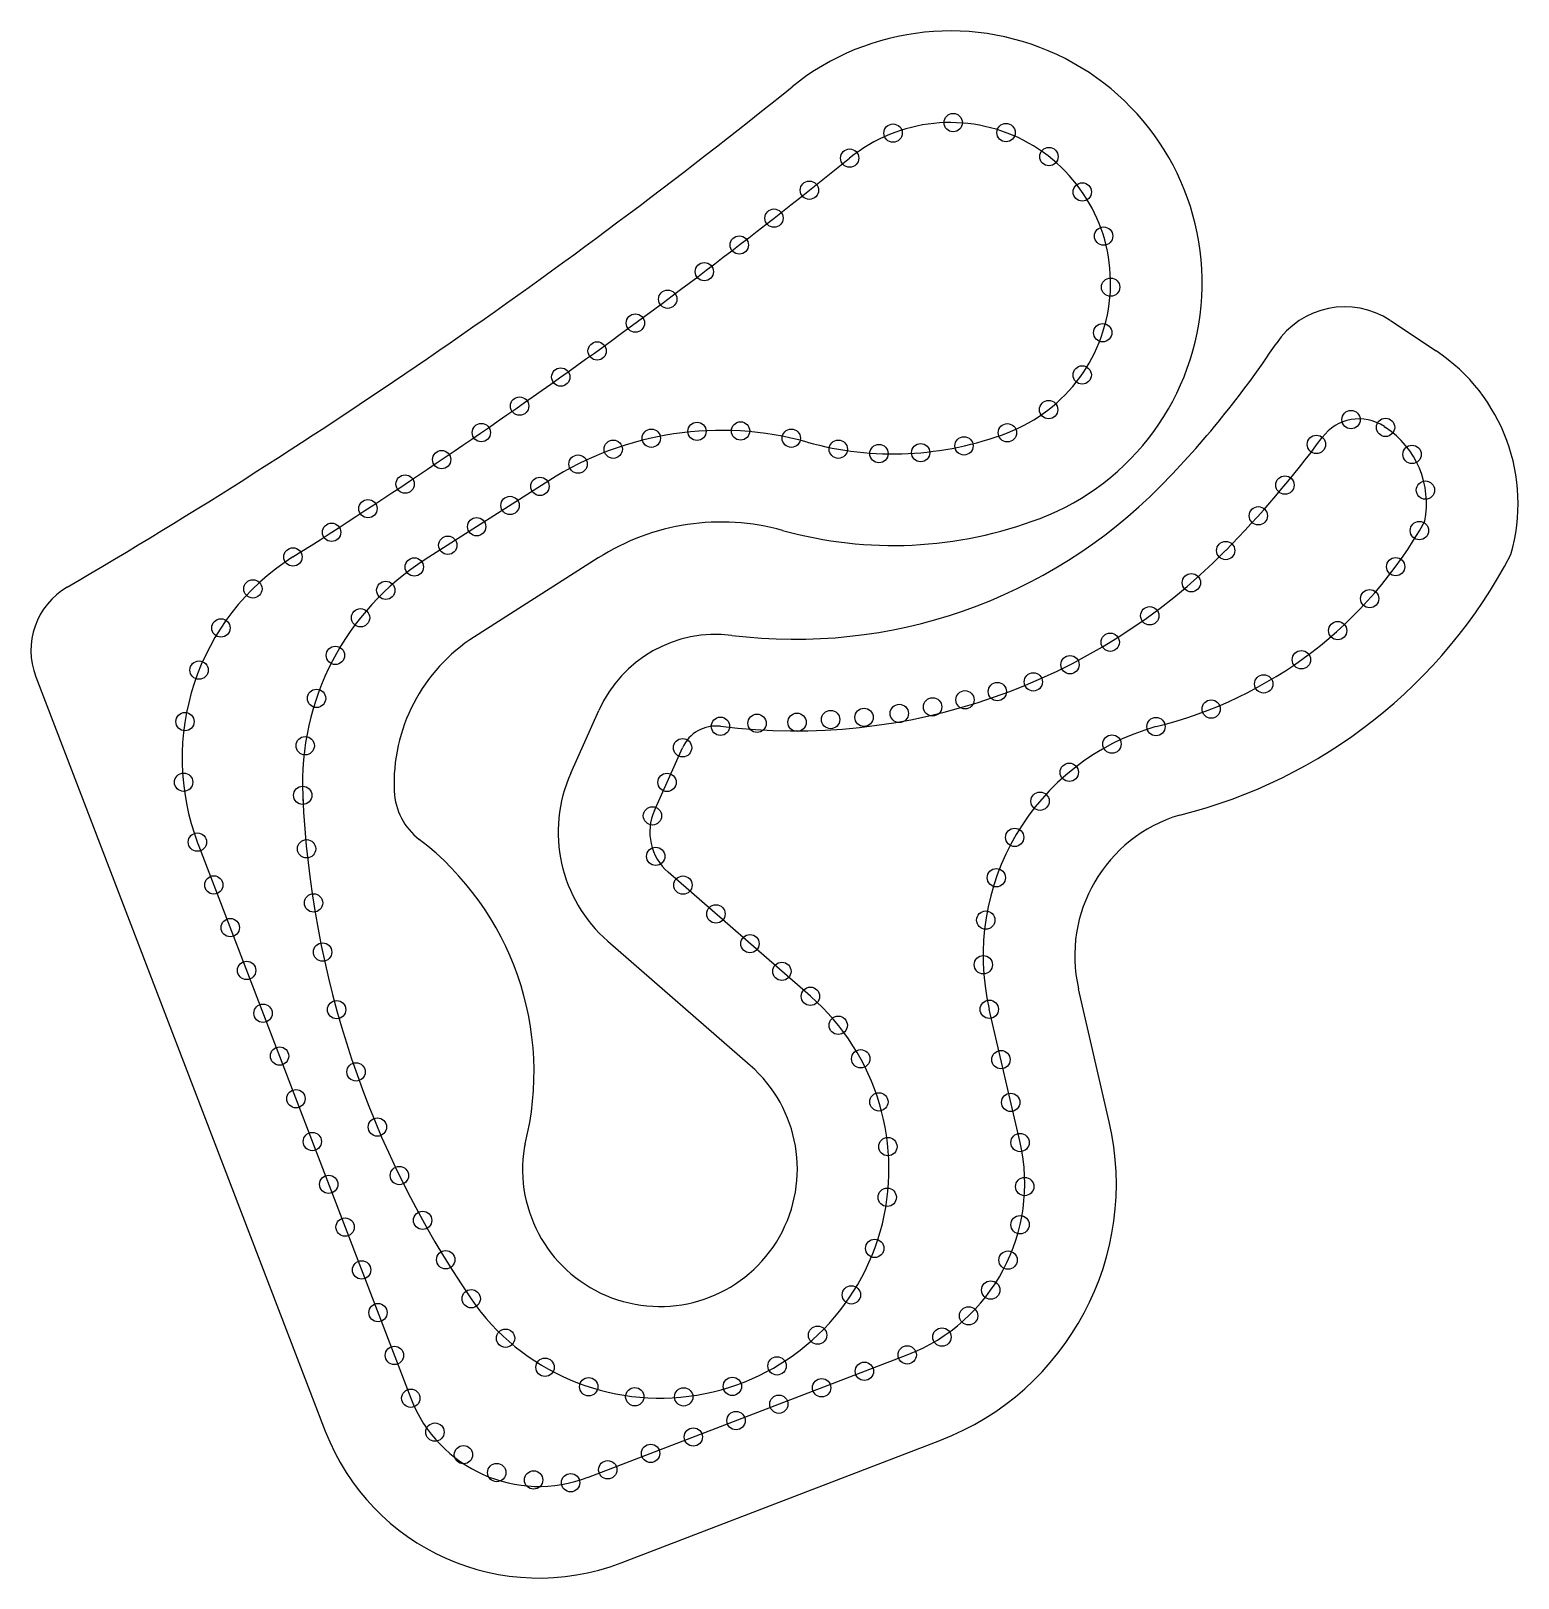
# Model space of a CAD drawing. Extents: x -87 to 75, y 67 to 236.
import ezdxf

# ---------------------------------------------------------------- set-up
doc = ezdxf.new("R2010")
doc.units = 0
doc.layers.add('MODELSKETCH_VISIBLE', color=7, linetype='CONTINUOUS')

msp = doc.modelspace()

# ---------------------------------------------------------------- linework, layer by layer
at = {"layer": 'MODELSKETCH_VISIBLE'}
for p, q in [((61.1, 204.1), (66.1, 200.79)), ((60.44, 192.54), (60.57, 192.45)), ((-30.75, 186.63), (-44.24, 178.03)), ((-25.37, 178.2), (-38.86, 169.6)), ((-86.75, 165.24), (-55.16, 82.93)), ((-28.35, 154.72), (-25.29, 161.57)), ((-19.22, 150.64), (-16.16, 157.49)), ((-69.05, 147.03), (-45.82, 86.51)), ((-2.2, 130.37), (-17.74, 143.9)), ((-8.77, 122.83), (-24.31, 136.36)), ((30.42, 116.66), (27.06, 131.2)), ((20.68, 114.41), (17.32, 128.95)), ((-26.44, 77.88), (8.36, 91.24)), ((-22.86, 68.55), (11.94, 81.9))]:
    msp.add_line(p, q, dxfattribs=at)
for centre in [(13.38, 225.71), (6.82, 224.56), (19.15, 224.62), (23.83, 222), (2.08, 221.83), (-2.31, 218.33), (27.47, 218.14), (-6.18, 215.28), (-9.97, 212.35), (29.8, 213.32), (-13.78, 209.44), (30.56, 207.75), (-17.78, 206.44), (-21.31, 203.83), (29.7, 202.78), (-25.48, 200.79), (-29.45, 197.94), (27.46, 198.17), (-33.95, 194.77), (23.8, 194.39), (56.81, 193.3), (-38.12, 191.88), (-14.58, 192.02), (-9.83, 192.06), (19.3, 191.86), (60.57, 192.45), (-23.73, 190.07), (-19.57, 191.27), (-4.29, 191.27), (0.84, 190.07), (14.56, 190.43), (53.03, 190.59), (-42.45, 188.93), (-27.56, 188.44), (5.28, 189.59), (9.83, 189.69), (63.47, 189.5), (-46.44, 186.26), (-31.73, 186.01), (49.59, 186.15), (64.93, 185.6), (-50.5, 183.58), (-34.99, 183.93), (-38.63, 181.61), (46.69, 182.8), (-54.47, 181), (64.27, 181.19), (-58.69, 178.31), (-41.78, 179.59), (43.12, 179.01), (-45.44, 177.22), (61.68, 177.25), (-63.06, 174.83), (-48.55, 174.67), (39.38, 175.5), (58.84, 173.76), (-51.31, 171.67), (34.84, 171.89), (-66.55, 170.56), (55.35, 170.27), (30.52, 169.01), (-54.05, 167.57), (26.13, 166.55), (51.39, 167.09), (-68.93, 165.96), (22.13, 164.68), (47.28, 164.46), (-56.11, 162.88), (18.2, 163.62), (7.5, 161.23), (11.13, 161.95), (14.67, 162.72), (41.54, 161.71), (-70.47, 160.34), (-12.02, 159.83), (-8.03, 160.16), (-3.66, 160.27), (0, 160.57), (3.65, 160.81), (35.52, 159.8), (-57.35, 157.71), (30.71, 157.89), (-16.16, 157.49), (26.05, 154.81), (-70.62, 153.73), (-17.85, 153.71), (-57.62, 152.3), (22.86, 151.66), (-19.44, 150.06), (20.09, 147.71), (-69.11, 147.19), (-57.2, 146.46), (-19.09, 145.64), (-67.32, 142.52), (18.09, 143.31), (-16.12, 142.5), (-56.44, 140.56), (-12.52, 139.36), (-65.53, 137.86), (16.94, 138.68), (-8.8, 136.11), (-55.45, 135.19), (-63.74, 133.19), (-5.32, 133.09), (16.67, 133.81), (-2.2, 130.37), (-61.95, 128.52), (-53.92, 128.91), (17.32, 128.95), (0.83, 127.21), (-60.15, 123.85), (3.29, 123.55), (18.59, 123.46), (-51.8, 122.12), (-58.36, 119.19), (5.27, 118.85), (19.66, 118.79), (-49.47, 116.1), (-56.57, 114.52), (6.25, 113.97), (20.68, 114.41), (-47.07, 110.81), (-54.78, 109.85), (21.19, 109.61), (6.18, 108.44), (-44.53, 105.92), (20.68, 105.44), (-52.99, 105.18), (4.82, 102.86), (-51.19, 100.51), (-42.01, 101.62), (19.37, 101.58), (-39.23, 97.37), (2.27, 97.79), (17.48, 98.31), (-49.4, 95.85), (15.06, 95.5), (-35.48, 93.06), (-1.42, 93.39), (12.15, 93.18), (-47.61, 91.18), (8.36, 91.24), (-31.17, 89.89), (-5.84, 90.04), (3.69, 89.45), (-26.4, 87.76), (-10.72, 87.8), (-0.98, 87.65), (-45.82, 86.51), (-21.37, 86.67), (-16.03, 86.66), (-5.65, 85.86), (-10.32, 84.07), (-43.19, 82.81), (-14.98, 82.28), (-40.07, 80.35), (-19.65, 80.49), (-36.44, 78.4), (-24.32, 78.7), (-32.42, 77.59), (-28.38, 77.29)]:
    msp.add_circle(centre, 1, dxfattribs=at)
for centre, radius, start, end in [((13.06, 208.21), 27.5, 290.8831, 128.8831), ((-409.09, 731.7), 645, 300.33531, 308.88311), ((13.06, 208.21), 17.5, 290.8831, 128.8831), ((-409.09, 731.7), 655, 302.34163, 308.88311), ((56.12, 196.6), 9, 56.4332, 146.4332), ((-38.45, 259.36), 104.5, 315.4332, 326.4332), ((55.04, 184.12), 20, 343.9332, 56.4332), ((57.68, 188.37), 5, 56.4332, 143.5552), ((-11.93, 157.12), 35, 74.4589, 122.5191), ((6.82, 224.56), 35, 254.4589, 290.8831), ((-38.45, 259.36), 114.5, 315.4332, 323.5552), ((55.04, 184.12), 10, 348.999, 56.4332), ((-3.9, 225.33), 56, 262.9332, 315.4332), ((6.82, 224.56), 45, 254.4589, 290.8831), ((-11.93, 157.12), 25, 74.4589, 122.5191), ((24.61, 204.49), 46, 283.7224, 331.0414), ((-3.9, 225.33), 66, 262.9332, 315.4332), ((-44.78, 156.34), 26, 122.3416, 201), ((-28.65, 153.58), 29, 122.5191, 182.5191), ((24.61, 204.49), 56, 283.9525, 332.4525), ((-79.28, 168.11), 8, 120.3353, 201), ((-28.65, 153.58), 19, 122.5191, 182.5191), ((-12.51, 155.86), 14, 82.9332, 155.9332), ((-12.51, 155.86), 4, 82.9332, 155.9332), ((42.65, 134.8), 26, 105.9273, 193), ((-13.93, 148.28), 15.8, 155.9332, 228.9332), ((-40.64, 153.05), 17, 182.5191, 185.8899), ((47.47, 156.93), 105.19, 182.5191, 214.4863), ((-40.64, 153.05), 7, 182.5191, 232.5191), ((-13.93, 148.28), 5.8, 155.9332, 228.9332), ((42.65, 134.8), 16, 106.5, 193), ((-64.37, 122.1), 32, 345.8341, 52.5191), ((-18.63, 111.52), 25, 214.4863, 48.9332), ((-18.63, 111.52), 15, 173.5129, 48.9332), ((1.19, 109.91), 30, 291, 13), ((-25.58, 112.31), 8, 165.8341, 173.5129), ((1.19, 109.91), 20, 291, 13), ((-31.82, 91.89), 15, 201, 291), ((-31.82, 91.89), 25, 201, 291)]:
    msp.add_arc(centre, radius, start, end, dxfattribs=at)

doc.saveas('drawing.dxf')
